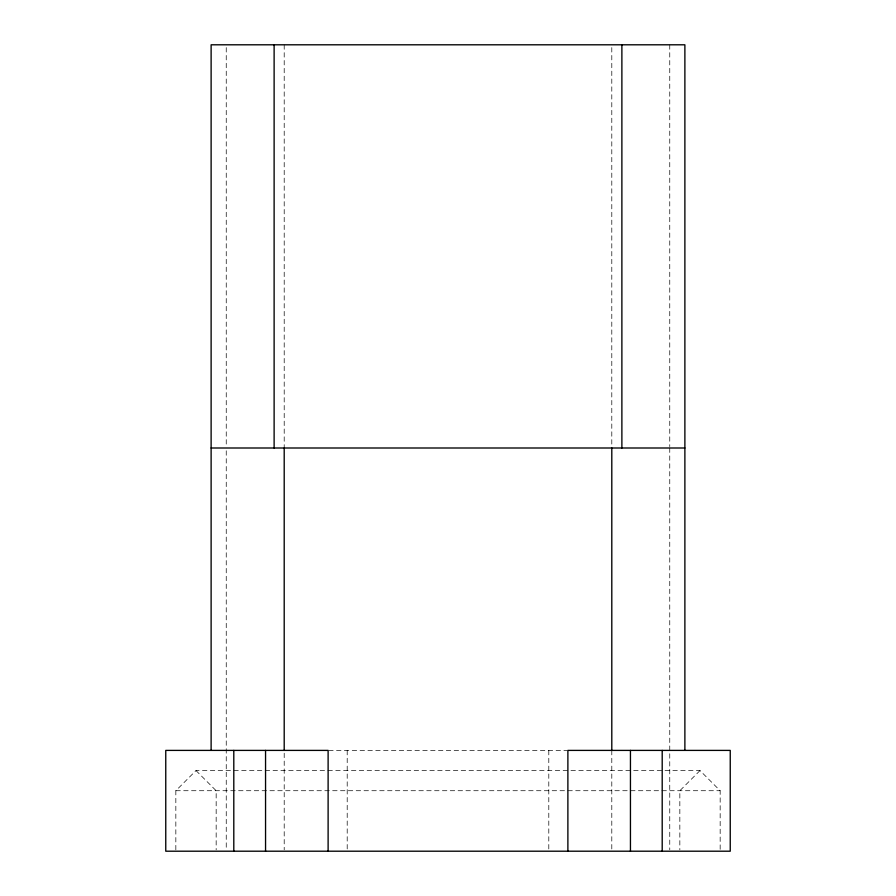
<?xml version="1.0" encoding="UTF-8"?>
<svg xmlns="http://www.w3.org/2000/svg" width="896" height="896" viewBox="0 0 896 896"><rect width="100%" height="100%" fill="white"/><g stroke="black" fill="none" stroke-linecap="round" stroke-linejoin="round"><path stroke-width="0.67" stroke-dasharray="4.48 3.36" d="M175.84 849.822L175.84 790.72L196 770.56L700 770.56L720.16 790.72L720.16 849.822M700 770.56L679.84 790.72L679.84 849.822M328.686 750.4L567.314 750.4M175.84 790.72L720.16 790.72M196 770.56L216.16 790.72L216.16 849.822M669.76 44.8L669.76 446.6M669.76 448L669.76 849.8M611.8 47.6L611.8 448M611.8 750.4L611.8 849.8M548.8 750.4L548.8 849.8M347.2 750.4L347.2 849.8M284.2 44.8L284.2 448M284.2 753.2L284.2 849.8M226.24 47.6L226.24 446.6M226.24 450.789L226.24 849.8"/><path stroke-width="1.34" d="M211.12 448L684.88 448M684.88 750.4L684.88 44.8L211.12 44.8L211.12 750.4M662.2 750.4L662.2 851.2M630.448 750.4L630.448 851.2M621.88 44.8L621.88 448M611.8 448L611.8 750.4M567.885 851.2L567.885 750.4L730.24 750.4L730.24 851.2L165.76 851.2L165.76 750.4L328.115 750.4L328.115 851.2M284.2 448L284.2 750.4M274.12 44.8L274.12 448M265.552 750.4L265.552 851.2M233.8 750.4L233.8 851.2"/></g></svg>
